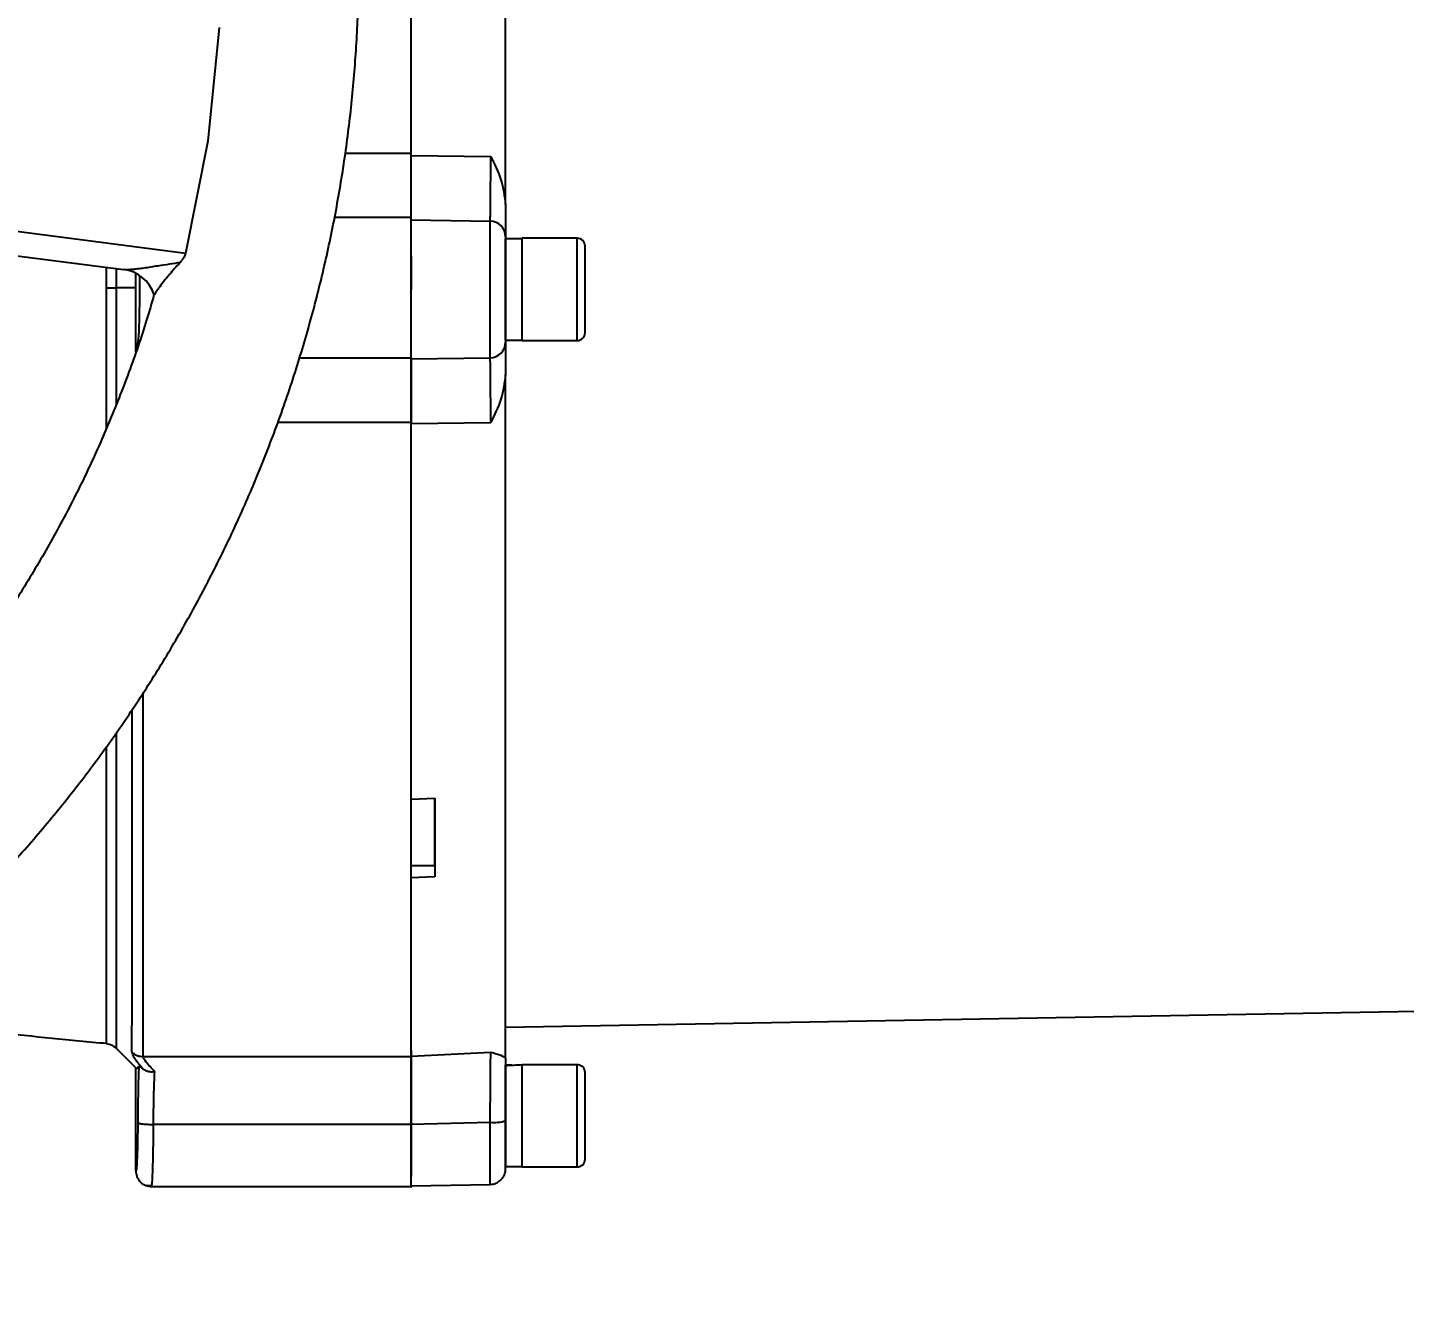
# Model space of a CAD drawing. Header units: millimetres. Extents: x 1852 to 4288, y 681 to 2404.
# Drawn here: x 3031.3 to 3206.3, y 956.9 to 1119.2 of the extents above; entities that cross this region are included whole.
import ezdxf

# ---------------------------------------------------------------- set-up
doc = ezdxf.new("R2010")
doc.units = ezdxf.units.MM
doc.layers.add('AM_5', color=3, linetype='Continuous', lineweight=25)
doc.styles.add('SLDTEXTSTYLE1', font='txt.shx', dxfattribs={"width": 0.7, "bigfont": 'gbcbig.shx'})
doc.dimstyles.new('SLDDIMSTYLE12$0', dxfattribs={"dimtxt": 12, "dimasz": 10, "dimexe": 0, "dimexo": 0.0625, "dimgap": 0.875, "dimtad": 1, "dimdec": 1, "dimlfac": 1.8, "dimrnd": 1e-09, "dimzin": 12, "dimdsep": 46, "dimtxsty": 'SLDTEXTSTYLE1', "dimcen": 0.09, "dimdle": 8.16, "dimclrd": 3, "dimclre": 3, "dimadec": 0, "dimazin": 3, "dimtfac": 1, "dimtdec": 1, "dimtofl": 0, "dimtmove": 0, "dimatfit": 3, "dimfxl": 0, "dimfrac": 2, "dimtolj": 1, "dimlwd": 5, "dimlwe": 5, "dimarcsym": 0})

# ---------------------------------------------------------------- blocks, each defined once
blk = doc.blocks.new('*D97')
at = {"layer": 'AM_5', "color": 3, "lineweight": 5, "transparency": 16777216}
blk.add_line((3080.03, 1199.96), (3080.03, 1308.58), dxfattribs=at)
at = {"layer": 'AM_5', "color": 3, "linetype": 'Continuous', "lineweight": 5, "transparency": 16777216}
for p, q in [((3090.03, 1308.58), (3242.03, 1308.58)), ((3252.03, 1118.24), (3252.03, 1308.58))]:
    blk.add_line(p, q, dxfattribs=at)
at = {"layer": 'AM_5', "color": 3, "transparency": 16777216}
for points in [[(3090.03, 1310.25), (3090.03, 1306.92), (3080.03, 1308.58)], [(3242.03, 1310.25), (3242.03, 1306.92), (3252.03, 1308.58)]]:
    blk.add_solid(points, dxfattribs=at)
at = {"layer": 'Defpoints', "color": 0, "transparency": 16777216}
for p in [(3252.03, 1308.58), (3080.03, 1199.9), (3252.03, 1118.18)]:
    blk.add_point(p, dxfattribs=at)
at = {"layer": 'AM_5', "color": 0, "transparency": 16777216, "insert": (3166.03, 1315.46), "char_height": 12, "attachment_point": 5, "style": 'SLDTEXTSTYLE1'}
blk.add_mtext('\\A1;172', dxfattribs=at)

msp = doc.modelspace()

# ---------------------------------------------------------------- linework, layer by layer
at = {"color": 7, "linetype": 'Continuous', "lineweight": 25}
for p, q in [((3055.618, 1119.175), (3054.157, 1104.721)), ((3054.157, 1104.719), (3051.329, 1090.466)), ((3054.157, 1104.721), (3054.157, 1104.719)), ((3071.628, 1103.233), (3080.027, 1103.233)), ((3080.027, 1102.929), (3090.132, 1102.81)), ((3051.329, 1090.466), (3017.497, 1094.868)), ((3080.027, 1095.058), (3070.264, 1095.058)), ((3080.027, 1094.727), (3090.062, 1094.577)), ((3094.127, 1092.34), (3092.027, 1092.34)), ((3101.127, 1092.4), (3094.127, 1092.4)), ((3094.127, 1092.4), (3094.127, 1092.34)), ((3017.877, 1091.726), (3043.461, 1088.426)), ((3041.298, 1086.106), (3041.298, 1088.705)), ((3042.523, 1088.547), (3042.523, 1086.107)), ((3045.027, 1086.112), (3045.027, 1087.911)), ((3045.027, 1086.112), (3045.027, 1087.911)), ((3045.027, 1086.112), (3042.523, 1086.107)), ((3045.027, 1078.003), (3045.027, 1086.112)), ((3080.027, 1081.651), (3080.027, 1081.9)), ((3092.027, 1079.46), (3094.127, 1079.46)), ((3094.127, 1079.4), (3101.127, 1079.4)), ((3065.816, 1077.197), (3080.027, 1077.197)), ((3080.027, 1077.075), (3090.062, 1077.224)), ((3080.027, 1068.986), (3063.048, 1068.986)), ((3080.027, 1068.873), (3090.132, 1068.992)), ((3080.027, 1021.147), (3083.027, 1021.258)), ((3080.027, 1012.687), (3083.027, 1012.687)), ((3083.027, 1012.687), (3083.027, 1011.263)), ((3083.027, 1011.263), (3080.027, 1011.152)), ((3092.026, 992.16), (3221.553, 994.421)), ((3042.513, 989.5), (3045.026, 986.985)), ((3080.026, 989.181), (3080.026, 988.481)), ((3080.026, 988.481), (3090.131, 988.998)), ((3045.946, 988.43), (3080.026, 988.43)), ((3092.026, 985.24), (3092.026, 987.34)), ((3092.026, 987.225), (3092.026, 985.068)), ((3101.126, 987.4), (3094.126, 987.4)), ((3045.026, 973.901), (3045.026, 986.985)), ((3080.026, 979.804), (3047.27, 979.804)), ((3080.026, 979.83), (3090.061, 980.08)), ((3092.026, 974.46), (3094.126, 974.46)), ((3094.126, 974.4), (3101.126, 974.4)), ((3046.195, 972.082), (3047.098, 972.036)), ((3047.026, 971.901), (3080.026, 971.901)), ((3047.028, 971.901), (3047.067, 972.084)), ((3080.026, 972.01), (3090.061, 972.186))]:
    msp.add_line(p, q, dxfattribs=at)
at = {"color": 7, "linetype": 'Continuous', "lineweight": 25, "flags": 128}
for points in [[(3090.062, 1077.224), (3090.062, 1077.588), (3090.062, 1078.321), (3090.062, 1079.389), (3090.062, 1080.747), (3090.062, 1082.332), (3090.062, 1084.076), (3090.062, 1085.901), (3090.062, 1087.726), (3090.062, 1089.469), (3090.062, 1091.055), (3090.062, 1092.412), (3090.062, 1093.481), (3090.062, 1094.213), (3090.062, 1094.577)], [(3092.027, 1079.46), (3092.027, 1079.476), (3092.027, 1079.756), (3092.027, 1080.372), (3092.027, 1081.29), (3092.027, 1082.461), (3092.027, 1083.819), (3092.027, 1085.291), (3092.027, 1086.797), (3092.027, 1088.254), (3092.027, 1089.581), (3092.027, 1090.708), (3092.027, 1091.572), (3092.027, 1092.125), (3092.027, 1092.338), (3092.027, 1092.34)], [(3094.127, 1079.46), (3094.127, 1079.444), (3094.127, 1079.444), (3094.127, 1079.792), (3094.127, 1080.47), (3094.127, 1081.44), (3094.127, 1082.65), (3094.127, 1084.036), (3094.127, 1085.522), (3094.127, 1087.029), (3094.127, 1088.475), (3094.127, 1089.782), (3094.127, 1090.88), (3094.127, 1091.709), (3094.127, 1092.225), (3094.127, 1092.4), (3094.127, 1092.4)], [(3101.127, 1079.4), (3101.127, 1079.444), (3101.127, 1079.792), (3101.127, 1080.47), (3101.127, 1081.44), (3101.127, 1082.65), (3101.127, 1084.036), (3101.127, 1085.522), (3101.127, 1087.029), (3101.127, 1088.475), (3101.127, 1089.782), (3101.127, 1090.88), (3101.127, 1091.709), (3101.127, 1092.225), (3101.127, 1092.4)], [(3094.127, 1079.564), (3094.127, 1079.676), (3094.127, 1080.229), (3094.127, 1081.093), (3094.127, 1082.219), (3094.127, 1083.547), (3094.127, 1085.004), (3094.127, 1086.509), (3094.127, 1087.982), (3094.127, 1089.34), (3094.127, 1090.51), (3094.127, 1091.429), (3094.127, 1091.692)], [(3092.026, 987.34), (3092.026, 987.164), (3092.026, 986.646), (3092.026, 985.813), (3092.026, 984.9)], [(3092.026, 974.46), (3092.026, 974.523), (3092.026, 974.906), (3092.026, 975.616), (3092.026, 976.615), (3092.026, 977.849), (3092.026, 979.25), (3092.026, 980.74), (3092.026, 982.24), (3092.026, 983.666), (3092.026, 984.941), (3092.026, 985.995), (3092.026, 986.771), (3092.026, 987.225)], [(3094.126, 980.9), (3094.126, 982.399), (3094.126, 983.818), (3094.126, 985.079), (3094.126, 986.114), (3094.126, 986.869), (3094.126, 987.302), (3094.126, 987.389), (3094.126, 987.34)], [(3094.126, 974.46), (3094.126, 974.489), (3094.126, 974.806), (3094.126, 975.456), (3094.126, 976.404), (3094.126, 977.597), (3094.126, 978.971), (3094.126, 980.451), (3094.126, 981.955), (3094.126, 983.402), (3094.126, 984.712), (3094.126, 985.813), (3094.126, 986.646), (3094.126, 987.164), (3094.126, 987.34)], [(3101.126, 980.9), (3101.126, 982.399), (3101.126, 983.818), (3101.126, 985.079), (3101.126, 986.114), (3101.126, 986.869), (3101.126, 987.302), (3101.126, 987.4)], [(3092.026, 985.068), (3092.026, 984.557), (3092.026, 983.75), (3092.026, 982.712), (3092.026, 981.527), (3092.026, 980.291), (3092.026, 980.268)], [(3094.126, 974.46), (3094.126, 974.411), (3094.126, 974.499), (3094.126, 974.932), (3094.126, 975.687), (3094.126, 976.722), (3094.126, 977.983), (3094.126, 979.401), (3094.126, 980.9)], [(3101.126, 974.4), (3101.126, 974.499), (3101.126, 974.932), (3101.126, 975.687), (3101.126, 976.722), (3101.126, 977.983), (3101.126, 979.401), (3101.126, 980.9)], [(3090.061, 972.186), (3090.061, 972.379), (3090.061, 972.95), (3090.061, 973.873), (3090.061, 975.108), (3090.061, 976.6), (3090.061, 978.282), (3090.061, 980.08)]]:
    msp.add_lwpolyline(points, dxfattribs=at)
at = {"color": 7, "linetype": 'Continuous', "lineweight": 25}
for centre, radius, start, end in [((3090.032, 1092.582), 1.995, 0.12481, 89.13021), ((3101.127, 1091.4), 1, 360, 90), ((3042.914, 1083.79), 4.668, 17.58427, 83.2716), ((3041.24, 1750.16), 664.054, 270.005021, 270.110676), ((3101.127, 1080.4), 1, 270, 360), ((3090.032, 1079.219), 1.995, 270.86979, 359.87519), ((3101.126, 986.4), 1, 360, 90), ((3090.542, 985.409), 5.35, 264.84154, 286.10398), ((3101.126, 975.4), 1, 270, 360)]:
    msp.add_arc(centre, radius, start, end, dxfattribs=at)
for centre, major_axis, ratio, start_param, end_param in [((3045.026, 1085.901), (0, 98.916), 0.0000054, 4.6323855, 4.7145267), ((3045.146, 1085.908), (0.007, 98.975), 0.0349473, 3.1091985, 3.2162788), ((3092.026, 980.9), (11.154, 0), 0.5773521, 1.4765232, 1.5707963), ((3094.126, 980.9), (11.154, 0), 0.5773521, 1.5707963, 1.760193)]:
    msp.add_ellipse(centre, major_axis=major_axis, ratio=ratio, start_param=start_param, end_param=end_param, dxfattribs=at)
for points, knots in [([(2902.594, 956.935), (2905.154, 956.96), (2908.734, 956.995), (2914.004, 957.274), (2918.468, 957.609), (2923.784, 958.175), (2929.353, 958.948), (2935.167, 959.958), (2941.138, 961.214), (2947.214, 962.725), (2953.352, 964.495), (2959.517, 966.53), (2965.681, 968.829), (2971.817, 971.394), (2977.906, 974.225), (2983.925, 977.319), (2989.858, 980.673), (2995.687, 984.285), (3001.397, 988.151), (3006.972, 992.265), (3012.4, 996.622), (3017.665, 1001.216), (3022.757, 1006.041), (3027.661, 1011.089), (3032.368, 1016.352), (3036.866, 1021.822), (3041.144, 1027.49), (3045.193, 1033.347), (3049.003, 1039.384), (3052.564, 1045.589), (3055.87, 1051.954), (3058.91, 1058.467), (3061.68, 1065.116), (3064.17, 1071.89), (3066.375, 1078.778), (3068.29, 1085.767), (3069.909, 1092.844), (3071.226, 1099.998), (3072.239, 1107.215), (3072.944, 1114.482), (3073.337, 1121.786), (3073.415, 1129.114), (3073.178, 1136.452), (3072.624, 1143.787), (3071.752, 1151.105), (3070.562, 1158.392), (3069.054, 1165.634), (3067.229, 1172.819), (3065.088, 1179.932), (3062.634, 1186.959), (3059.87, 1193.888), (3056.797, 1200.704), (3053.42, 1207.395), (3049.742, 1213.947), (3045.768, 1220.347), (3041.503, 1226.582), (3036.952, 1232.64), (3032.12, 1238.508), (3027.013, 1244.175), (3021.637, 1249.627), (3016.19, 1254.675), (3010.717, 1259.327), (3005.258, 1263.597), (2999.633, 1267.639), (2993.852, 1271.447), (2987.924, 1275.016), (2981.862, 1278.338), (2975.676, 1281.408), (2969.38, 1284.221), (2962.986, 1286.773), (2956.511, 1289.059), (2949.973, 1291.076), (2943.398, 1292.818), (2936.825, 1294.283), (2930.331, 1295.465), (2924.042, 1296.362), (2918.518, 1296.945), (2913.635, 1297.313), (2908.811, 1297.552), (2902.837, 1297.67), (2897.32, 1297.559), (2892.051, 1297.287), (2887.587, 1296.95), (2882.27, 1296.385), (2876.701, 1295.612), (2870.888, 1294.602), (2864.917, 1293.345), (2858.841, 1291.835), (2852.703, 1290.064), (2846.538, 1288.03), (2840.374, 1285.73), (2834.237, 1283.165), (2828.149, 1280.335), (2822.13, 1277.241), (2816.197, 1273.886), (2810.368, 1270.274), (2804.658, 1266.409), (2799.082, 1262.295), (2793.655, 1257.937), (2788.389, 1253.343), (2783.298, 1248.519), (2778.393, 1243.471), (2773.686, 1238.208), (2769.189, 1232.738), (2764.91, 1227.07), (2760.862, 1221.213), (2757.052, 1215.176), (2753.49, 1208.97), (2750.185, 1202.605), (2747.143, 1196.093), (2744.381, 1189.442), (2742.044, 1183.16), (2740.765, 1179.055), (2740.202, 1177.246)], [0, 0, 0, 0, 0.01020738, 0.01427401, 0.02103699, 0.02805607, 0.03558666, 0.0434511, 0.05157826, 0.05991132, 0.06840986, 0.07704394, 0.08579098, 0.09463359, 0.10355821, 0.11255405, 0.12161242, 0.13072624, 0.1398897, 0.14909794, 0.15834689, 0.16763314, 0.17695375, 0.18630622, 0.19568842, 0.20509849, 0.21453484, 0.22399606, 0.23348097, 0.24298851, 0.25251779, 0.26206801, 0.27163852, 0.28122873, 0.29083816, 0.30046642, 0.31011319, 0.31977821, 0.32946132, 0.33916239, 0.34888138, 0.35861831, 0.36837328, 0.37814642, 0.38793798, 0.39774825, 0.40757761, 0.41742653, 0.42729557, 0.4371854, 0.4470968, 0.45703069, 0.46698816, 0.47697044, 0.48697902, 0.49701559, 0.50708218, 0.51718117, 0.52731537, 0.53748817, 0.54770366, 0.5569145, 0.56612256, 0.57532659, 0.5845258, 0.59371913, 0.60290519, 0.61208206, 0.62124705, 0.63039624, 0.63952364, 0.64861966, 0.65766788, 0.66663751, 0.67546331, 0.68397889, 0.69196332, 0.69760555, 0.70350123, 0.71121989, 0.72142727, 0.72549391, 0.73225688, 0.73927596, 0.74680655, 0.754671, 0.76279816, 0.77113122, 0.77962976, 0.78826384, 0.79701087, 0.80585349, 0.81477811, 0.82377394, 0.83283231, 0.84194614, 0.85110959, 0.86031783, 0.86956679, 0.87885303, 0.88817364, 0.89752611, 0.90690831, 0.91631839, 0.92575473, 0.93521596, 0.94470086, 0.95420841, 0.96373768, 0.97328791, 0.98285841, 0.99244862, 1, 1, 1, 1]), ([(3080.027, 1103.233), (3080.027, 1106.527), (3080.027, 1113.116), (3080.027, 1122.668), (3080.027, 1131.85), (3080.027, 1140.559), (3080.027, 1148.672), (3080.027, 1155.409), (3080.027, 1159.088), (3080.027, 1160.562)], [0, 0, 0, 0, 0.149957, 0.2999139, 0.4498709, 0.5998278, 0.7497848, 0.8997417, 1, 1, 1, 1]), ([(3080.027, 1094.727), (3080.027, 1094.953), (3080.027, 1095.405), (3080.027, 1097.284), (3080.027, 1099.829), (3080.027, 1101.895), (3080.027, 1102.929)], [0, 0, 0, 0, 0.2500652, 0.4994456, 0.7493864, 1, 1, 1, 1]), ([(3090.062, 1094.577), (3090.068, 1094.674), (3090.079, 1094.858), (3090.091, 1095.46), (3090.101, 1096.076), (3090.109, 1096.618), (3090.121, 1097.713), (3090.129, 1099.671), (3090.131, 1101.778), (3090.132, 1102.81)], [0, 0, 0, 0, 0.1490589, 0.284486, 0.365253, 0.4374072, 0.5004523, 0.7554674, 1, 1, 1, 1]), ([(3090.132, 1102.81), (3090.619, 1101.838), (3091.589, 1099.905), (3091.881, 1097.758), (3092.027, 1096.69)], [0, 0, 0, 0, 0.50244267, 1, 1, 1, 1]), ([(3092.027, 1096.69), (3092.027, 1096.138), (3092.027, 1095.036), (3092.027, 1093.817), (3092.027, 1092.93), (3092.027, 1092.701), (3092.027, 1092.587)], [0, 0, 0, 0, 0.250755, 0.4999887, 0.7492331, 1, 1, 1, 1]), ([(3080.027, 1081.729), (3080.027, 1082.129), (3080.027, 1083.433), (3080.027, 1086.165), (3080.027, 1089.396), (3080.027, 1092.215), (3080.027, 1094.32), (3080.027, 1094.812), (3080.027, 1095.058)], [0, 0, 0, 0, 0.08145643, 0.26516514, 0.44887386, 0.63258257, 0.81629129, 1, 1, 1, 1]), ([(3051.329, 1090.466), (3051.276, 1090.31), (3051.148, 1089.931), (3050.874, 1089.57), (3050.692, 1089.368), (3050.644, 1089.316)], [0, 0, 0, 0, 0.3410071, 0.8286347, 1, 1, 1, 1]), ([(3102.127, 1080.4), (3102.127, 1080.474), (3102.127, 1080.587), (3102.127, 1081.273), (3102.127, 1081.983), (3102.127, 1082.864), (3102.127, 1084.144), (3102.127, 1085.9), (3102.127, 1087.657), (3102.127, 1088.937), (3102.127, 1089.818), (3102.127, 1090.528), (3102.127, 1091.214), (3102.127, 1091.327), (3102.127, 1091.4)], [0, 0, 0, 0, 0.1197284, 0.1841803, 0.25, 0.3158197, 0.3802716, 0.5, 0.6197284, 0.6841803, 0.75, 0.8158197, 0.8802716, 1, 1, 1, 1]), ([(3050.644, 1089.316), (3050.201, 1089.245), (3049.237, 1089.093), (3047.674, 1088.853), (3046.359, 1088.646), (3045.381, 1088.516), (3044.817, 1088.452), (3044.29, 1088.409), (3043.815, 1088.389), (3043.569, 1088.415), (3043.461, 1088.426)], [0, 0, 0, 0, 0.1610959, 0.3500594, 0.5867226, 0.6799971, 0.7629362, 0.835774, 0.9281692, 1, 1, 1, 1]), ([(3050.644, 1089.316), (3050.181, 1088.806), (3049.13, 1087.65), (3048.079, 1086.293), (3047.519, 1085.463), (3047.376, 1085.22), (3047.363, 1085.197), (3047.364, 1085.2), (3047.364, 1085.2)], [0, 0, 0, 0, 0.296932, 0.6736495, 0.8400755, 0.9606673, 0.9947876, 1, 1, 1, 1]), ([(3080.027, 1089.9), (3080.027, 1090.015), (3080.027, 1090.278), (3080.027, 1089.917), (3080.027, 1088.988), (3080.027, 1087.569), (3080.027, 1086.457), (3080.027, 1085.901)], [0, 0, 0, 0, 0.1621533, 0.371615, 0.5810766, 0.7905383, 1, 1, 1, 1]), ([(3045.48, 1087.623), (3045.484, 1087.071), (3045.493, 1085.677), (3045.473, 1083.317), (3045.424, 1081.226), (3045.354, 1079.719), (3045.302, 1079.371), (3045.274, 1079.181)], [0, 0, 0, 0, 0.1446681, 0.3655212, 0.6066409, 0.7853277, 1, 1, 1, 1]), ([(3047.324, 1085.207), (3047.023, 1084.145), (3046.087, 1080.841), (3044.18, 1075.389), (3041.622, 1068.862), (3038.737, 1062.45), (3035.552, 1056.162), (3032.063, 1050.014), (3028.279, 1044.018), (3024.202, 1038.189), (3019.839, 1032.54), (3015.195, 1027.084), (3010.276, 1021.835), (3005.267, 1016.978), (3000.212, 1012.507), (2995.154, 1008.408), (2989.926, 1004.535), (2984.538, 1000.893), (2979.002, 997.49), (2973.33, 994.331), (2967.533, 991.424), (2961.625, 988.774), (2955.622, 986.385), (2949.539, 984.262), (2943.399, 982.41), (2937.232, 980.832), (2931.088, 979.533), (2925.079, 978.521), (2919.512, 977.81), (2914.667, 977.364), (2910.197, 977.087), (2906.292, 976.949), (2903.693, 976.939), (2902.645, 976.935)], [0, 0, 0, 0, 0.0170783, 0.0531439, 0.089298, 0.1255445, 0.1618882, 0.1983346, 0.2348901, 0.2715626, 0.3083611, 0.3452967, 0.3823824, 0.4196345, 0.4532144, 0.4867833, 0.5203362, 0.5538698, 0.5873798, 0.6208602, 0.654303, 0.6876965, 0.7210233, 0.7542563, 0.7873511, 0.8202281, 0.8527303, 0.8844984, 0.9144909, 0.939551, 0.9597807, 0.9837802, 1, 1, 1, 1]), ([(3041.298, 1068.282), (3041.298, 1071.231), (3041.298, 1077.133), (3041.298, 1083.113), (3041.298, 1086.106)], [0, 0, 0, 0, 0.4994879, 1, 1, 1, 1]), ([(3042.523, 1086.107), (3042.523, 1082.949), (3042.523, 1077.982), (3042.523, 1073.086), (3042.523, 1071.304)], [0, 0, 0, 0, 0.6359822, 1, 1, 1, 1]), ([(3045.274, 1079.181), (3045.255, 1079.098), (3045.221, 1078.939), (3045.188, 1078.592), (3045.172, 1078.428)], [0, 0, 0, 0, 0.5255504, 1, 1, 1, 1]), ([(3092.027, 1079.215), (3092.027, 1079.1), (3092.027, 1078.872), (3092.027, 1077.985), (3092.027, 1076.766), (3092.027, 1075.664), (3092.027, 1075.111)], [0, 0, 0, 0, 0.2507669, 0.5000113, 0.749245, 1, 1, 1, 1]), ([(3080.027, 1068.873), (3080.027, 1069.905), (3080.027, 1071.967), (3080.027, 1074.511), (3080.027, 1076.393), (3080.027, 1076.847), (3080.027, 1077.075)], [0, 0, 0, 0, 0.2500466, 0.4994486, 0.7493959, 1, 1, 1, 1]), ([(3090.132, 1068.992), (3090.131, 1070.026), (3090.13, 1071.419), (3090.125, 1072.953), (3090.12, 1073.834), (3090.115, 1074.672), (3090.105, 1075.498), (3090.092, 1076.281), (3090.079, 1076.943), (3090.068, 1077.128), (3090.062, 1077.224)], [0, 0, 0, 0, 0.24428957, 0.32903605, 0.41448985, 0.50012501, 0.59799237, 0.71577027, 0.85107242, 1, 1, 1, 1]), ([(3092.027, 1075.111), (3091.881, 1074.043), (3091.589, 1071.897), (3090.619, 1069.963), (3090.132, 1068.992)], [0, 0, 0, 0, 0.4975573, 1, 1, 1, 1]), ([(3045.946, 988.43), (3045.948, 989.036), (3045.95, 990.236), (3045.954, 993.002), (3045.957, 996.368), (3045.96, 1000.755), (3045.964, 1006.295), (3045.967, 1013.093), (3045.97, 1020.478), (3045.973, 1027.658), (3045.974, 1032.575), (3045.975, 1034.679)], [0, 0, 0, 0, 0.1074926, 0.2126392, 0.3154396, 0.4158938, 0.5461536, 0.6722446, 0.7941664, 0.9119185, 1, 1, 1, 1]), ([(3044.532, 989.007), (3044.533, 989.563), (3044.535, 990.656), (3044.538, 993.099), (3044.541, 996.001), (3044.544, 999.336), (3044.547, 1003.011), (3044.55, 1007.564), (3044.553, 1013.078), (3044.556, 1019.591), (3044.559, 1026.028), (3044.56, 1030.45), (3044.561, 1032.52)], [0, 0, 0, 0, 0.10355805, 0.20350992, 0.29985507, 0.39259296, 0.48172312, 0.56724505, 0.68873355, 0.80210636, 0.90736147, 1, 1, 1, 1]), ([(3042.521, 1029.569), (3042.521, 1028.001), (3042.521, 1023.865), (3042.52, 1017.804), (3042.519, 1011.408), (3042.519, 1005.751), (3042.518, 1000.86), (3042.517, 996.787), (3042.516, 993.58), (3042.515, 991.231), (3042.514, 989.903), (3042.514, 989.354), (3042.513, 989.508), (3042.513, 989.512)], [0, 0, 0, 0, 0.06336263, 0.16710914, 0.27085565, 0.37460215, 0.47834866, 0.58209517, 0.68584167, 0.78958818, 0.89333469, 0.99708119, 1, 1, 1, 1]), ([(3041.288, 990.088), (3041.288, 990.084), (3041.288, 989.97), (3041.289, 990.371), (3041.29, 991.302), (3041.29, 992.848), (3041.291, 994.83), (3041.291, 997.189), (3041.292, 999.939), (3041.293, 1003.043), (3041.293, 1006.455), (3041.294, 1009.251), (3041.294, 1011.268), (3041.294, 1012.456), (3041.295, 1013.64), (3041.295, 1014.819), (3041.295, 1015.99), (3041.295, 1017.15), (3041.296, 1020.234), (3041.296, 1023.671), (3041.296, 1027.068), (3041.296, 1027.797)], [0, 0, 0, 0, 0.0029077, 0.0949925, 0.1832887, 0.2677958, 0.3485137, 0.4254418, 0.4985799, 0.5759913, 0.6486482, 0.7165502, 0.7383478, 0.7596059, 0.7803246, 0.8005039, 0.8201437, 0.839244, 0.8578049, 0.9695111, 1, 1, 1, 1]), ([(3083.027, 1012.687), (3083.027, 1014.256), (3083.027, 1016.964), (3083.027, 1019.987), (3083.027, 1021.258)], [0, 0, 0, 0, 0.57963713, 1, 1, 1, 1]), ([(3009.033, 993.98), (3012.715, 993.455), (3021.151, 992.25), (3031.909, 990.978), (3038.991, 990.328), (3041.291, 990.117)], [0, 0, 0, 0, 0.3434207, 0.7867461, 1, 1, 1, 1]), ([(3041.288, 990.077), (3041.519, 990.034), (3041.981, 989.948), (3042.34, 989.645), (3042.52, 989.494)], [0, 0, 0, 0, 0.5000711, 1, 1, 1, 1]), ([(3045.837, 986.936), (3045.458, 987.417), (3044.722, 988.351), (3044.594, 988.793), (3044.532, 989.007)], [0, 0, 0, 0, 0.5146876, 1, 1, 1, 1]), ([(3044.532, 989.007), (3044.628, 988.922), (3044.824, 988.75), (3045.176, 988.57), (3045.555, 988.451), (3045.817, 988.437), (3045.946, 988.43)], [0, 0, 0, 0, 0.2475722, 0.5, 0.7524278, 1, 1, 1, 1]), ([(3090.061, 980.08), (3090.067, 980.721), (3090.078, 981.945), (3090.091, 983.424), (3090.101, 984.513), (3090.108, 985.279), (3090.12, 986.567), (3090.129, 988.146), (3090.13, 988.718), (3090.131, 988.998)], [0, 0, 0, 0, 0.1490589, 0.284486, 0.365253, 0.4374072, 0.5004523, 0.7554674, 1, 1, 1, 1]), ([(3090.131, 988.998), (3090.618, 988.861), (3091.588, 988.588), (3091.881, 988.347), (3092.026, 988.227)], [0, 0, 0, 0, 0.5024427, 1, 1, 1, 1]), ([(3045.397, 987.209), (3045.381, 986.728), (3045.349, 985.767), (3045.312, 984.027), (3045.284, 982.119), (3045.276, 980.737), (3045.271, 980.048)], [0, 0, 0, 0, 0.2423696, 0.4853152, 0.7431963, 1, 1, 1, 1]), ([(3045.397, 987.209), (3045.417, 987.218), (3045.449, 987.232), (3045.612, 987.125), (3045.743, 987.019), (3045.822, 986.949), (3045.837, 986.936)], [0, 0, 0, 0, 0.5019977, 0.7519527, 0.9535485, 1, 1, 1, 1]), ([(3047.432, 986.531), (3047.015, 986.96), (3046.189, 987.808), (3046.027, 988.224), (3045.946, 988.43)], [0, 0, 0, 0, 0.5050283, 1, 1, 1, 1]), ([(3080.026, 979.83), (3080.026, 980.876), (3080.026, 982.964), (3080.026, 985.613), (3080.026, 987.634), (3080.026, 988.199), (3080.026, 988.481)], [0, 0, 0, 0, 0.25006523, 0.49944561, 0.74938637, 1, 1, 1, 1]), ([(3092.026, 988.227), (3092.026, 987.693), (3092.026, 986.629), (3092.026, 984.672), (3092.026, 982.543), (3092.026, 981.028), (3092.026, 980.269)], [0, 0, 0, 0, 0.250755, 0.4999887, 0.7492331, 1, 1, 1, 1]), ([(3045.837, 986.936), (3045.935, 986.861), (3046.137, 986.706), (3046.528, 986.565), (3046.968, 986.493), (3047.277, 986.518), (3047.432, 986.531)], [0, 0, 0, 0, 0.2386671, 0.4926942, 0.7442037, 1, 1, 1, 1]), ([(3047.27, 979.804), (3047.275, 980.42), (3047.285, 981.679), (3047.319, 983.473), (3047.366, 985.168), (3047.41, 986.071), (3047.432, 986.531)], [0, 0, 0, 0, 0.2356127, 0.4808109, 0.7356041, 1, 1, 1, 1]), ([(3102.126, 980.9), (3102.126, 981.592), (3102.126, 982.657), (3102.126, 983.937), (3102.126, 984.818), (3102.126, 985.528), (3102.126, 986.214), (3102.126, 986.327), (3102.126, 986.4)], [0, 0, 0, 0, 0.2394568, 0.3683607, 0.5, 0.6316393, 0.7605432, 1, 1, 1, 1]), ([(3080.026, 984.9), (3080.026, 985.015), (3080.026, 985.278), (3080.026, 984.917), (3080.026, 983.988), (3080.026, 982.569), (3080.026, 981.457), (3080.026, 980.901)], [0, 0, 0, 0, 0.1621502, 0.3716126, 0.5810751, 0.7905375, 1, 1, 1, 1]), ([(3092.026, 980.269), (3092.026, 979.45), (3092.026, 977.812), (3092.026, 975.878), (3092.026, 974.76), (3092.026, 974.608), (3092.026, 974.594)], [0, 0, 0, 0, 0.32304392, 0.64608785, 0.96913177, 1, 1, 1, 1]), ([(3102.126, 975.4), (3102.126, 975.474), (3102.126, 975.587), (3102.126, 976.273), (3102.126, 976.983), (3102.126, 977.864), (3102.126, 979.144), (3102.126, 980.209), (3102.126, 980.9)], [0, 0, 0, 0, 0.2394568, 0.3683607, 0.5, 0.6316393, 0.7605432, 1, 1, 1, 1]), ([(3045.271, 980.048), (3045.265, 979.214), (3045.251, 977.547), (3045.193, 975.534), (3045.116, 974.152), (3045.056, 973.985), (3045.026, 973.901)], [0, 0, 0, 0, 0.2501088, 0.5000493, 0.7500207, 1, 1, 1, 1]), ([(3045.271, 980.048), (3045.307, 980.018), (3045.38, 979.955), (3045.848, 979.874), (3046.512, 979.817), (3047.024, 979.808), (3047.27, 979.804)], [0, 0, 0, 0, 0.2409388, 0.5005407, 0.7598409, 1, 1, 1, 1]), ([(3047.067, 972.084), (3047.074, 972.109), (3047.094, 972.182), (3047.138, 972.803), (3047.196, 974.16), (3047.25, 976.651), (3047.264, 978.775), (3047.27, 979.804)], [0, 0, 0, 0, 0.0675681, 0.1998133, 0.4374294, 0.7275623, 1, 1, 1, 1]), ([(3080.026, 971.904), (3080.026, 971.903), (3080.026, 971.709), (3080.026, 972.393), (3080.026, 973.996), (3080.026, 976.622), (3080.026, 978.743), (3080.026, 979.804)], [0, 0, 0, 0, 0.00146, 0.251095, 0.50073, 0.750365, 1, 1, 1, 1]), ([(3080.026, 976.9), (3080.026, 976.857), (3080.026, 975.791), (3080.026, 974.35), (3080.026, 973.525), (3080.026, 973.208)], [0, 0, 0, 0, 0.0255431, 0.6246336, 1, 1, 1, 1]), ([(3045.026, 973.901), (3045.046, 973.685), (3045.079, 973.332), (3045.297, 972.868), (3045.565, 972.509), (3045.911, 972.224), (3046.391, 971.968), (3046.777, 971.928), (3047.028, 971.901)], [0, 0, 0, 0, 0.2060336, 0.3367467, 0.4847907, 0.6326865, 0.7619928, 1, 1, 1, 1]), ([(3090.055, 972.214), (3090.131, 972.207), (3090.436, 972.179), (3090.913, 972.365), (3091.383, 972.685), (3091.689, 973.047), (3091.874, 973.392), (3091.97, 973.689), (3092.011, 973.917), (3092.024, 974.067), (3092.026, 974.143), (3092.026, 974.172), (3092.026, 974.178), (3092.026, 974.18), (3092.026, 974.182), (3092.026, 974.183), (3092.026, 974.185), (3092.026, 974.196), (3092.026, 974.264), (3092.026, 974.514), (3092.026, 974.594)], [0, 0, 0, 0, 0.0427535, 0.1716137, 0.274933, 0.3619927, 0.4349672, 0.4936953, 0.5372005, 0.5648057, 0.5779833, 0.5802423, 0.5811791, 0.5818638, 0.5828222, 0.5846676, 0.5898798, 0.6180464, 0.8773136, 1, 1, 1, 1]), ([(3046.299, 972.076), (3046.387, 972.04), (3046.638, 971.936), (3046.891, 971.992), (3047.056, 972.029)], [0, 0, 0, 0, 0.34953147, 1, 1, 1, 1])]:
    msp.add_open_spline(points, degree=3, knots=knots, dxfattribs=at)
for points in [[(3092.027, 1096.69), (3092.027, 1100.342), (3092.027, 1107.645), (3092.027, 1118.288), (3092.027, 1128.531), (3092.027, 1138.232), (3092.027, 1147.271), (3092.027, 1155.533), (3092.027, 1162.915), (3092.027, 1169.319), (3092.027, 1174.675), (3092.027, 1178.883), (3092.026, 1182.002), (3092.026, 1183.05), (3092.026, 1183.574)], [(3080.027, 1102.929), (3080.027, 1105.843), (3080.027, 1111.67), (3080.027, 1120.165), (3080.027, 1128.394), (3080.027, 1136.265), (3080.027, 1143.765), (3080.027, 1148.358), (3080.027, 1150.655)], [(3080.027, 1095.058), (3080.027, 1095.285), (3080.027, 1095.738), (3080.027, 1097.616), (3080.027, 1100.149), (3080.027, 1102.205), (3080.027, 1103.233)], [(3080.027, 1085.901), (3080.027, 1086.976), (3080.027, 1089.127), (3080.027, 1091.913), (3080.027, 1094), (3080.027, 1094.484), (3080.027, 1094.727)], [(3092.027, 1092.587), (3092.027, 1092.42), (3092.027, 1092.087), (3092.027, 1090.513), (3092.027, 1088.382), (3092.027, 1086.728), (3092.027, 1085.901)], [(3080.027, 1077.075), (3080.027, 1077.317), (3080.027, 1077.802), (3080.027, 1079.888), (3080.027, 1082.675), (3080.027, 1084.825), (3080.027, 1085.901)], [(3092.027, 1085.901), (3092.027, 1085.074), (3092.027, 1083.419), (3092.027, 1081.288), (3092.027, 1079.714), (3092.027, 1079.382), (3092.027, 1079.215)], [(3080.027, 1077.197), (3080.027, 1076.966), (3080.027, 1076.504), (3080.027, 1074.615), (3080.027, 1072.073), (3080.027, 1070.015), (3080.027, 1068.986)], [(3092.026, 988.227), (3092.026, 988.751), (3092.026, 989.799), (3092.027, 992.919), (3092.027, 997.127), (3092.027, 1002.482), (3092.027, 1008.887), (3092.027, 1016.268), (3092.027, 1024.53), (3092.027, 1033.569), (3092.027, 1043.27), (3092.027, 1053.513), (3092.027, 1064.156), (3092.027, 1071.46), (3092.027, 1075.111)], [(3080.026, 988.43), (3080.026, 989.116), (3080.027, 990.489), (3080.027, 993.81), (3080.027, 998.013), (3080.027, 1003.149), (3080.027, 1009.139), (3080.027, 1015.926), (3080.027, 1023.44), (3080.027, 1031.602), (3080.027, 1040.327), (3080.027, 1049.528), (3080.027, 1059.094), (3080.027, 1065.689), (3080.027, 1068.986)], [(3080.027, 1021.147), (3080.027, 1023.443), (3080.027, 1028.036), (3080.027, 1035.537), (3080.027, 1043.408), (3080.027, 1051.637), (3080.027, 1060.131), (3080.027, 1065.959), (3080.027, 1068.873)], [(3080.027, 1012.687), (3080.027, 1014.261), (3080.027, 1017.41), (3080.027, 1020.924), (3080.027, 1022.682)], [(3083.027, 1021.258), (3083.027, 1019.503), (3083.027, 1015.992), (3083.027, 1012.839), (3083.027, 1011.263)], [(3080.026, 988.481), (3080.026, 989.069), (3080.027, 990.245), (3080.027, 992.997), (3080.027, 996.445), (3080.027, 1000.645), (3080.027, 1005.49), (3080.027, 1009.264), (3080.027, 1011.152)], [(3080.026, 988.43), (3080.026, 988.148), (3080.026, 987.583), (3080.026, 985.566), (3080.026, 982.928), (3080.026, 980.845), (3080.026, 979.804)], [(3080.026, 980.901), (3080.026, 980.344), (3080.026, 979.23), (3080.026, 977.825), (3080.026, 976.842), (3080.026, 976.715), (3080.026, 976.651)], [(3080.026, 972.01), (3080.026, 972.124), (3080.026, 972.351), (3080.026, 974.115), (3080.026, 976.669), (3080.026, 978.776), (3080.026, 979.83)]]:
    msp.add_open_spline(points, degree=3, dxfattribs=at)

# ---------------------------------------------------------------- dimensions: what is measured, and where the dimension line sits
at = {"layer": 'AM_5'}
dim = msp.add_linear_dim(base=(3252.027, 1308.583), p1=(3080.026, 1199.901), p2=(3252.027, 1118.177), angle=360, dimstyle='SLDDIMSTYLE12$0', override={"dimlfac": 1, "dimpost": ''}, dxfattribs=at)
dim.commit()
dim.dimension.update_dxf_attribs({"geometry": '*D97', "text_midpoint": (3166.027, 1315.458)})

doc.saveas('drawing.dxf')
